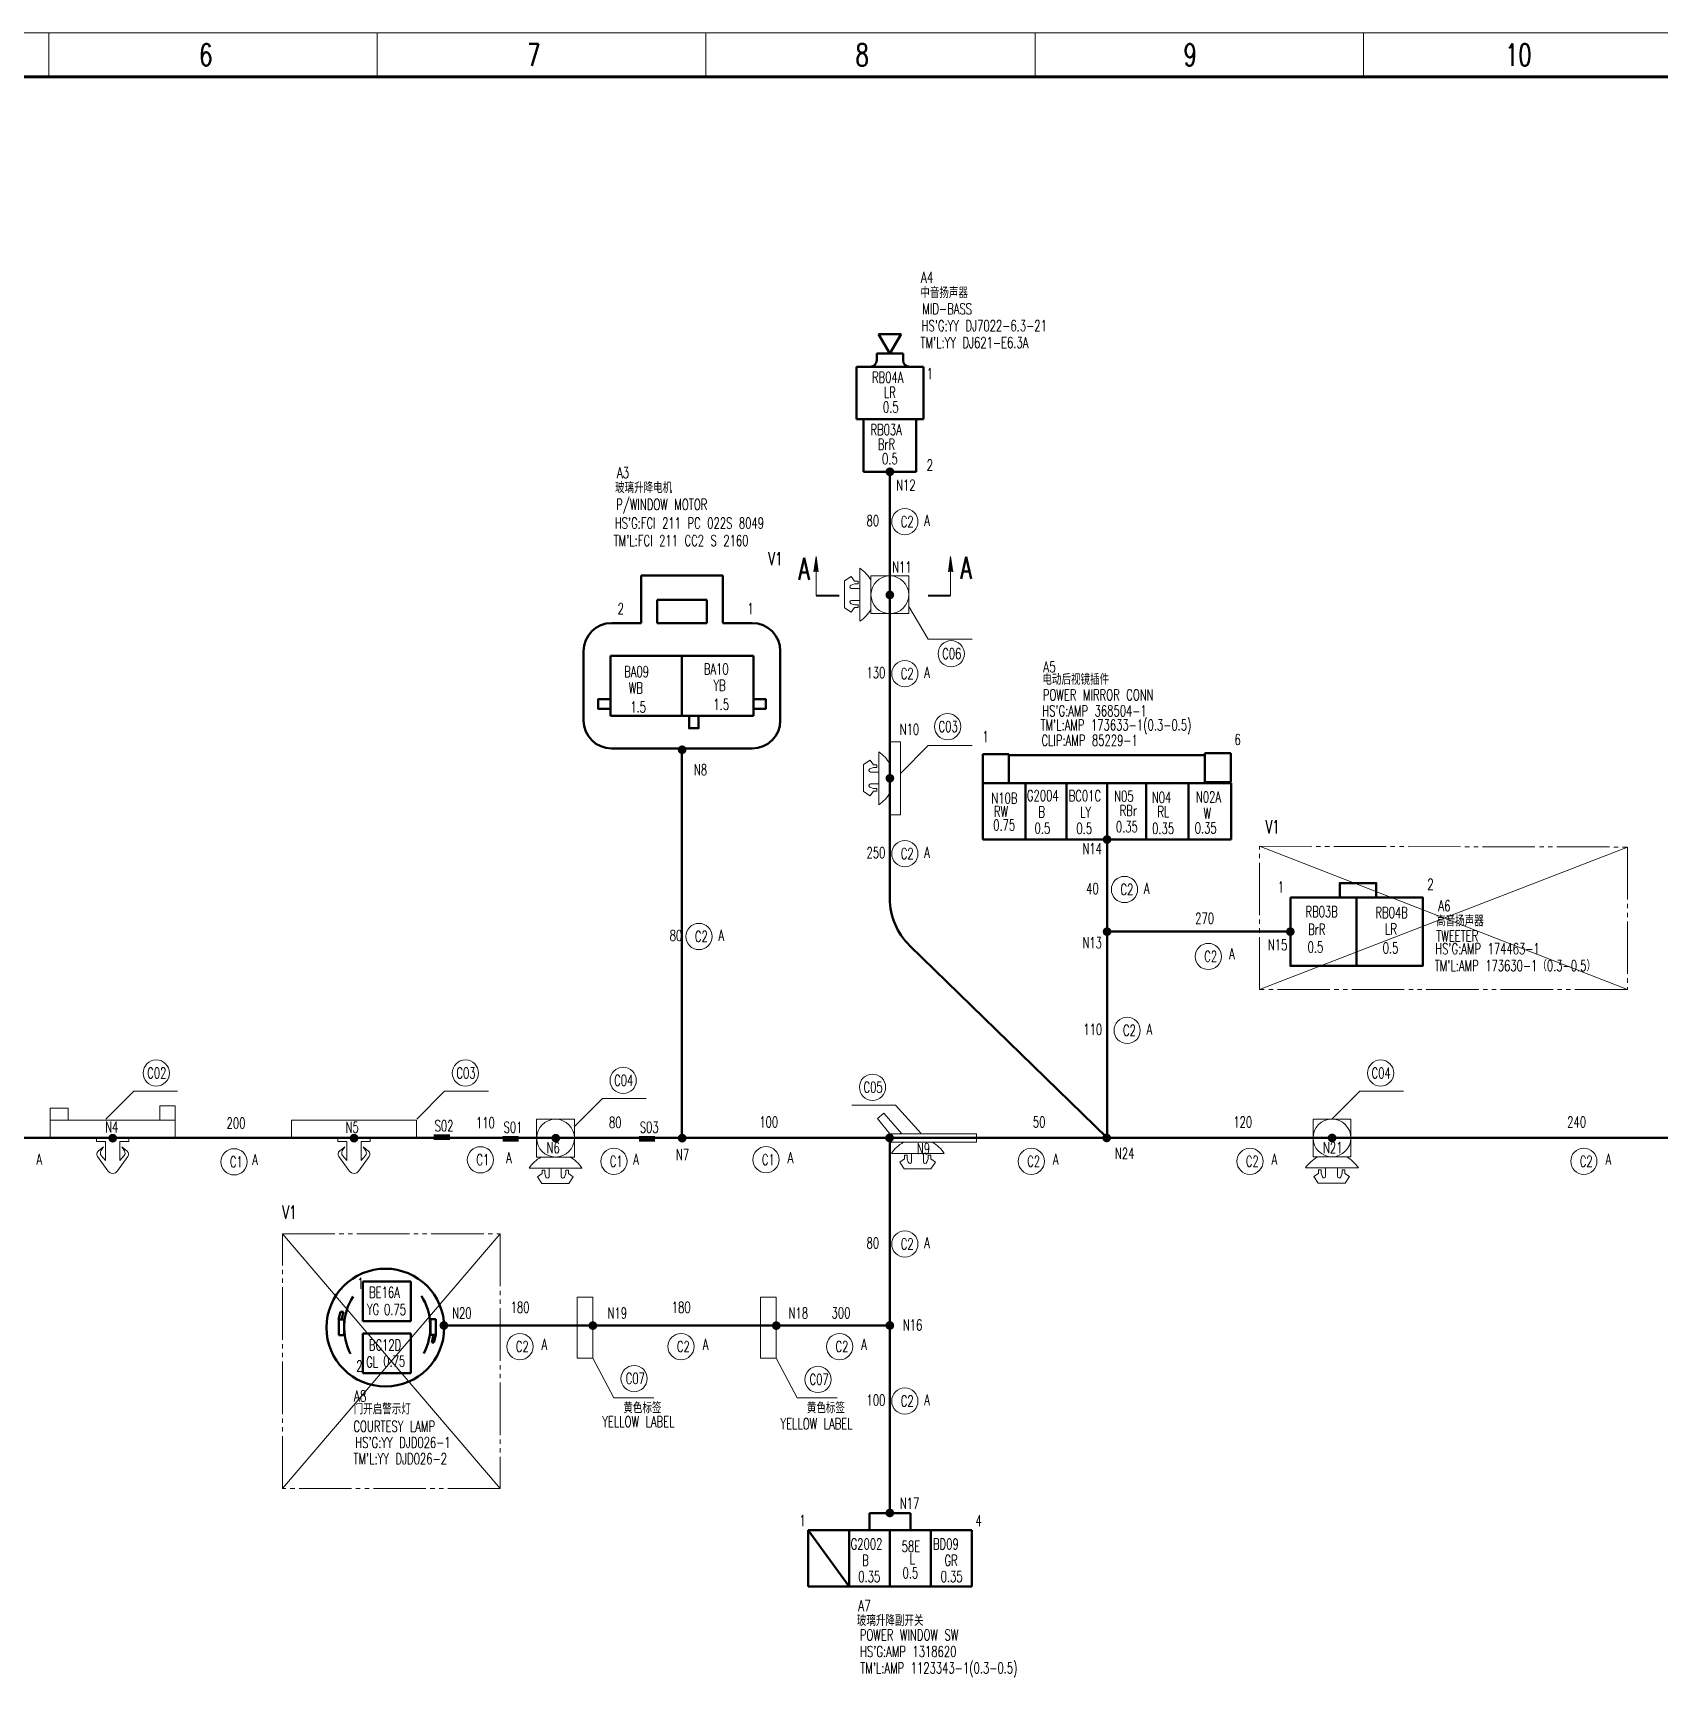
# Model space of a CAD drawing. Header units: millimetres. Extents: x 1000 to 2189, y 148 to 998.
# Drawn here: x 1372.9 to 1744.5, y 622.5 to 998.2 of the extents above; entities that cross this region are included whole.
import ezdxf
from ezdxf.enums import TextEntityAlignment as Align

# ---------------------------------------------------------------- set-up
doc = ezdxf.new("R2010")
doc.units = ezdxf.units.MM
doc.linetypes.add('PHANTOM', pattern=[17, 12, -1, 1, -1, 1, -1])
for name, color, linetype, lineweight in [('0Filament', 7, 'Continuous', 20), ('2FRAME', 2, 'Continuous', 70), ('4CONTOUR', 4, 'Continuous', 50), ('5PHANTOM', 6, 'PHANTOM', 20)]:
    doc.layers.add(name, color=color, linetype=linetype, lineweight=lineweight)
doc.styles.add('HZ', font='TXT', dxfattribs={"width": 0.7, "height": 4, "bigfont": 'HZTXT'})

msp = doc.modelspace()

# ---------------------------------------------------------------- hatches: boundary and pattern name
at = {"layer": '0Filament'}
h = msp.add_hatch(color=256, dxfattribs=at)
edge = h.paths.add_edge_path()
edge.add_arc((1568.734, 897.913), 1, 0, 360)
h = msp.add_hatch(color=256, dxfattribs=at)
h.dxf.hatch_style = 1
h.paths.add_polyline_path([(1551.34, 875.077), (1552.367, 875.077), (1551.853, 878.577)])
h = msp.add_hatch(color=256, dxfattribs=at)
h.dxf.hatch_style = 1
h.paths.add_polyline_path([(1582.094, 875.079), (1583.121, 875.079), (1582.607, 878.579)])
h = msp.add_hatch(color=256, dxfattribs=at)
edge = h.paths.add_edge_path()
edge.add_arc((1568.719, 869.763), 1, -90, 270)
h = msp.add_hatch(color=256, dxfattribs=at)
edge = h.paths.add_edge_path()
edge.add_arc((1521.239, 834.384), 1, 0, 360)
h = msp.add_hatch(color=256, dxfattribs=at)
edge = h.paths.add_edge_path()
edge.add_arc((1568.734, 827.862), 1, 0, 360)
h = msp.add_hatch(color=256, dxfattribs=at)
edge = h.paths.add_edge_path()
edge.add_arc((1618.365, 813.869), 1, 0, 360)
h = msp.add_hatch(color=256, dxfattribs=at)
edge = h.paths.add_edge_path()
edge.add_arc((1618.365, 792.815), 1, 0, 360)
h = msp.add_hatch(color=256, dxfattribs=at)
edge = h.paths.add_edge_path()
edge.add_arc((1660.257, 792.815), 1, 0, 360)
h = msp.add_hatch(color=256, dxfattribs=at)
edge = h.paths.add_edge_path()
edge.add_arc((1391.099, 745.615), 1, 0, 360)
h = msp.add_hatch(color=256, dxfattribs=at)
edge = h.paths.add_edge_path()
edge.add_arc((1446.261, 745.622), 1, 0, 360)
for points in [[(1464.474, 746.493), (1468.164, 746.493), (1468.164, 745.185), (1464.474, 745.185)], [(1480.235, 746.152), (1483.924, 746.152), (1483.924, 744.843), (1480.235, 744.843)], [(1511.355, 746.152), (1515.044, 746.152), (1515.044, 744.843), (1511.355, 744.843)]]:
    msp.add_hatch(color=256, dxfattribs=at).paths.add_polyline_path(points)
h = msp.add_hatch(color=256, dxfattribs=at)
edge = h.paths.add_edge_path()
edge.add_arc((1492.358, 745.613), 1, 0, 360)
h = msp.add_hatch(color=256, dxfattribs=at)
edge = h.paths.add_edge_path()
edge.add_arc((1521.249, 745.616), 1, 0, 360)
h = msp.add_hatch(color=256, dxfattribs=at)
edge = h.paths.add_edge_path()
edge.add_arc((1568.65, 745.679), 1, 0, 360)
h = msp.add_hatch(color=256, dxfattribs=at)
edge = h.paths.add_edge_path()
edge.add_arc((1618.28, 745.679), 1, 0, 360)
h = msp.add_hatch(color=256, dxfattribs=at)
edge = h.paths.add_edge_path()
edge.add_arc((1669.799, 745.665), 1, 0, 360)
h = msp.add_hatch(color=256, dxfattribs=at)
edge = h.paths.add_edge_path()
edge.add_arc((1466.789, 702.819), 1, 0, 360)
h = msp.add_hatch(color=256, dxfattribs=at)
edge = h.paths.add_edge_path()
edge.add_arc((1500.836, 702.778), 1, 0, 360)
h = msp.add_hatch(color=256, dxfattribs=at)
edge = h.paths.add_edge_path()
edge.add_arc((1542.764, 702.778), 1, 0, 360)
h = msp.add_hatch(color=256, dxfattribs=at)
edge = h.paths.add_edge_path()
edge.add_arc((1568.717, 702.819), 1, 0, 360)
h = msp.add_hatch(color=256, dxfattribs=at)
edge = h.paths.add_edge_path()
edge.add_arc((1568.717, 659.964), 1, 0, 360)

# ---------------------------------------------------------------- linework, layer by layer
for p, q in [((999.852, 998.183), (2188.852, 998.183)), ((1376.522, 998.182), (1376.522, 988.279)), ((1451.552, 998.183), (1451.552, 988.281)), ((1526.69, 998.209), (1526.69, 988.225)), ((1601.932, 998.183), (1601.932, 988.281)), ((1676.961, 998.182), (1676.961, 988.279)), ((1551.853, 878.577), (1551.34, 875.077)), ((1551.853, 878.577), (1552.367, 875.077)), ((1561.865, 875.854), (1561.865, 863.76)), ((1582.607, 878.579), (1582.094, 875.079)), ((1582.607, 878.579), (1583.121, 875.079)), ((1551.859, 875.079), (1551.859, 869.625)), ((1559.898, 873.953), (1558.353, 872.949)), ((1558.353, 866.807), (1558.353, 872.949)), ((1560.672, 872.281), (1559.846, 871.994)), ((1559.898, 873.953), (1560.631, 872.892)), ((1560.631, 872.892), (1561.446, 872.892)), ((1561.446, 872.281), (1560.672, 872.281)), ((1561.446, 872.892), (1561.446, 872.281)), ((1564.413, 865.484), (1564.413, 874.124)), ((1564.413, 874.124), (1573.053, 874.124)), ((1564.413, 873.099), (1564.413, 866.51)), ((1573.053, 874.124), (1573.053, 865.484)), ((1582.618, 875.079), (1582.618, 869.625)), ((1561.858, 871.236), (1559.973, 871.236)), ((1561.863, 868.519), (1559.973, 868.519)), ((1559.898, 865.803), (1558.353, 866.807)), ((1560.672, 867.475), (1559.846, 867.762)), ((1559.898, 865.803), (1560.631, 866.863)), ((1560.631, 866.863), (1561.446, 866.863)), ((1561.446, 867.475), (1560.672, 867.475)), ((1561.446, 866.863), (1561.446, 867.475)), ((1573.053, 865.484), (1564.413, 865.484)), ((1573.053, 867.093), (1577.512, 859.691)), ((1577.512, 859.691), (1587.512, 859.691)), ((1571.128, 828.976), (1577.512, 835.361)), ((1577.512, 835.361), (1587.512, 835.361)), ((1564.219, 832.001), (1562.675, 830.997)), ((1562.675, 824.855), (1562.675, 830.997)), ((1564.219, 832.001), (1564.953, 830.941)), ((1564.953, 830.941), (1565.768, 830.941)), ((1565.768, 830.941), (1565.768, 830.329)), ((1566.186, 833.902), (1566.186, 821.808)), ((1568.734, 824.577), (1568.734, 831.147)), ((1564.994, 830.329), (1564.167, 830.042)), ((1566.18, 829.285), (1564.295, 829.285)), ((1565.768, 830.329), (1564.994, 830.329)), ((1564.219, 823.851), (1562.675, 824.855)), ((1564.994, 825.524), (1564.167, 825.81)), ((1564.219, 823.851), (1564.953, 824.912)), ((1566.184, 826.568), (1564.295, 826.568)), ((1564.953, 824.912), (1565.768, 824.912)), ((1565.768, 825.524), (1564.994, 825.524)), ((1565.768, 824.912), (1565.768, 825.524)), ((1389.517, 749.999), (1395.901, 756.384)), ((1395.901, 756.384), (1405.901, 756.384)), ((1460.587, 749.999), (1466.972, 756.384)), ((1466.972, 756.384), (1476.972, 756.384)), ((1669.758, 749.999), (1676.142, 756.384)), ((1676.142, 756.384), (1686.142, 756.384)), ((1496.637, 748.314), (1503.022, 754.699)), ((1503.022, 754.699), (1513.022, 754.699)), ((1560.016, 753.137), (1570.016, 753.137)), ((1575.805, 746.753), (1570.016, 753.137)), ((1487.997, 749.947), (1496.637, 749.947)), ((1487.997, 741.307), (1487.997, 749.947)), ((1496.637, 749.947), (1496.637, 741.307)), ((1665.438, 749.999), (1674.078, 749.999)), ((1665.438, 741.359), (1665.438, 749.999)), ((1674.078, 749.999), (1674.078, 741.359)), ((1568.734, 746.605), (1568.734, 744.669)), ((1568.734, 746.605), (1588.543, 746.605)), ((1568.734, 744.669), (1588.543, 744.669)), ((1578.399, 744.669), (1571.829, 744.669)), ((1588.543, 744.669), (1588.543, 746.605)), ((1496.637, 741.307), (1487.997, 741.307)), ((1489.023, 741.307), (1495.612, 741.307)), ((1569.073, 742.121), (1581.167, 742.121)), ((1570.974, 740.154), (1572.035, 740.888)), ((1572.035, 740.888), (1572.035, 741.702)), ((1572.035, 741.702), (1572.647, 741.702)), ((1572.647, 741.702), (1572.647, 740.928)), ((1572.647, 740.928), (1572.933, 740.102)), ((1573.691, 742.115), (1573.691, 740.23)), ((1576.408, 742.119), (1576.408, 740.23)), ((1577.452, 740.928), (1577.166, 740.102)), ((1578.064, 741.702), (1577.452, 741.702)), ((1577.452, 741.702), (1577.452, 740.928)), ((1578.064, 740.888), (1578.064, 741.702)), ((1579.125, 740.154), (1578.064, 740.888)), ((1674.078, 741.359), (1665.438, 741.359)), ((1666.463, 741.359), (1673.052, 741.359)), ((1486.268, 738.758), (1498.362, 738.758)), ((1488.168, 736.792), (1489.229, 737.525)), ((1488.168, 736.792), (1489.172, 735.247)), ((1489.229, 737.525), (1489.229, 738.34)), ((1489.229, 738.34), (1489.841, 738.34)), ((1489.841, 738.34), (1489.841, 737.566)), ((1489.841, 737.566), (1490.127, 736.739)), ((1490.885, 738.752), (1490.885, 736.867)), ((1493.602, 738.756), (1493.602, 736.867)), ((1494.646, 737.566), (1494.36, 736.739)), ((1495.258, 738.34), (1494.646, 738.34)), ((1494.646, 738.34), (1494.646, 737.566)), ((1495.258, 737.525), (1495.258, 738.34)), ((1496.319, 736.792), (1495.258, 737.525)), ((1496.319, 736.792), (1495.315, 735.247)), ((1570.974, 740.154), (1571.978, 738.61)), ((1578.121, 738.61), (1571.978, 738.61)), ((1579.125, 740.154), (1578.121, 738.61)), ((1663.708, 738.811), (1675.802, 738.811)), ((1665.609, 736.844), (1666.67, 737.578)), ((1665.609, 736.844), (1666.613, 735.3)), ((1666.67, 737.578), (1666.67, 738.393)), ((1666.67, 738.393), (1667.282, 738.393)), ((1667.282, 738.393), (1667.282, 737.618)), ((1667.282, 737.618), (1667.568, 736.792)), ((1668.326, 738.805), (1668.326, 736.92)), ((1671.043, 738.809), (1671.043, 736.92)), ((1672.087, 737.618), (1671.8, 736.792)), ((1672.699, 738.393), (1672.087, 738.393)), ((1672.087, 738.393), (1672.087, 737.618)), ((1672.699, 737.578), (1672.699, 738.393)), ((1673.759, 736.844), (1672.699, 737.578)), ((1673.759, 736.844), (1672.755, 735.3)), ((1495.315, 735.247), (1489.172, 735.247)), ((1672.755, 735.3), (1666.613, 735.3))]:
    msp.add_line(p, q, dxfattribs=at)
at = {"layer": '0Filament', "lineweight": 40}
for p, q in [((1551.859, 869.625), (1557.102, 869.625)), ((1577.468, 869.625), (1582.618, 869.625))]:
    msp.add_line(p, q, dxfattribs=at)
at = {"layer": '0Filament', "ltscale": 0.5}
for p, q in [((1568.734, 819.515), (1568.734, 836.21)), ((1568.734, 836.21), (1571.128, 836.21)), ((1571.128, 836.21), (1571.128, 819.515)), ((1568.734, 830.031), (1568.734, 825.693)), ((1571.128, 819.515), (1568.734, 819.515)), ((1380.942, 752.469), (1376.789, 752.469)), ((1376.789, 752.469), (1376.789, 749.718)), ((1380.942, 749.718), (1380.942, 752.469)), ((1401.876, 749.718), (1401.876, 753.018)), ((1401.876, 753.018), (1405.409, 753.018)), ((1405.409, 753.018), (1405.409, 749.718)), ((1376.789, 749.718), (1380.942, 749.718)), ((1376.789, 749.718), (1405.409, 749.718)), ((1376.789, 745.615), (1376.789, 749.718)), ((1405.409, 749.718), (1401.876, 749.718)), ((1405.409, 749.718), (1405.409, 745.615)), ((1431.952, 749.725), (1460.571, 749.725)), ((1431.952, 745.622), (1431.952, 749.725)), ((1460.571, 749.725), (1460.571, 745.622)), ((1565.877, 750.132), (1567.38, 751.349)), ((1568.734, 746.605), (1565.877, 750.132)), ((1567.38, 751.349), (1571.484, 746.605)), ((1405.409, 745.615), (1376.789, 745.615)), ((1387.38, 745.615), (1387.38, 744.876)), ((1387.38, 745.615), (1394.817, 745.615)), ((1387.38, 744.876), (1389.434, 744.876)), ((1389.434, 744.876), (1389.434, 740.542)), ((1392.764, 744.876), (1394.817, 744.876)), ((1392.764, 744.876), (1392.764, 740.542)), ((1394.817, 745.615), (1394.817, 744.876)), ((1460.571, 745.622), (1431.952, 745.622)), ((1442.543, 745.622), (1442.543, 744.884)), ((1442.543, 745.622), (1449.98, 745.622)), ((1442.543, 744.884), (1444.597, 744.884)), ((1444.597, 744.884), (1444.597, 740.549)), ((1447.926, 744.884), (1449.98, 744.884)), ((1447.926, 744.884), (1447.926, 740.549)), ((1449.98, 745.622), (1449.98, 744.884)), ((1387.624, 741.409), (1390.006, 738.126)), ((1389.013, 743.615), (1387.792, 742.642)), ((1388.421, 742.701), (1389.013, 743.615)), ((1389.434, 740.542), (1388.496, 741.622)), ((1394.574, 741.409), (1392.192, 738.126)), ((1392.764, 740.542), (1393.701, 741.622)), ((1393.777, 742.701), (1393.185, 743.615)), ((1393.185, 743.615), (1394.406, 742.642)), ((1442.787, 741.417), (1445.169, 738.134)), ((1444.176, 743.622), (1442.954, 742.649)), ((1443.583, 742.709), (1444.176, 743.622)), ((1444.597, 740.549), (1443.659, 741.629)), ((1449.736, 741.417), (1447.354, 738.134)), ((1447.926, 740.549), (1448.864, 741.629)), ((1448.94, 742.709), (1448.347, 743.622)), ((1448.347, 743.622), (1449.569, 742.649)), ((1497.247, 709.311), (1500.836, 709.311)), ((1497.247, 695.367), (1497.247, 709.311)), ((1500.836, 709.311), (1500.836, 695.367)), ((1539.174, 709.311), (1542.764, 709.311)), ((1539.174, 695.367), (1539.174, 709.311)), ((1542.764, 709.311), (1542.764, 695.367)), ((1500.836, 695.367), (1497.247, 695.367)), ((1500.836, 695.367), (1505.63, 686.295)), ((1542.764, 695.367), (1539.174, 695.367)), ((1542.764, 695.367), (1547.558, 686.295)), ((1505.63, 686.295), (1514.762, 686.295)), ((1547.558, 686.295), (1556.69, 686.295))]:
    msp.add_line(p, q, dxfattribs=at)
at = {"layer": '0Filament', "color": 1}
for p, q in [((1653.169, 812.326), (1737.305, 779.579)), ((1653.169, 779.579), (1737.305, 812.152)), ((1429.899, 723.761), (1479.691, 665.554)), ((1429.899, 665.554), (1479.691, 723.761))]:
    msp.add_line(p, q, dxfattribs=at)
at = {"layer": '0Filament'}
for centre, radius in [((1572.151, 886.51), 3), ((1568.733, 869.804), 4.32), ((1582.746, 856.318), 3), ((1572.151, 851.768), 3), ((1581.919, 839.669), 3), ((1572.151, 810.637), 3), ((1622.356, 802.441), 3), ((1525.094, 791.707), 3), ((1641.509, 787.144), 3), ((1622.952, 770.241), 3), ((1401.055, 760.503), 3), ((1471.719, 760.503), 3), ((1680.89, 760.503), 3), ((1507.769, 758.818), 3), ((1564.763, 757.257), 3), ((1492.317, 745.627), 4.32), ((1669.758, 745.679), 4.32), ((1418.838, 740.209), 3), ((1475.15, 740.671), 3), ((1505.65, 740.328), 3), ((1540.419, 740.706), 3), ((1601.048, 740.328), 3), ((1651.028, 740.328), 3), ((1727.342, 740.328), 3), ((1572.151, 721.434), 3), ((1484.178, 697.988), 3), ((1520.998, 697.988), 3), ((1557.239, 697.988), 3), ((1510.27, 690.683), 3), ((1552.289, 690.477), 3), ((1572.151, 685.537), 3)]:
    msp.add_circle(centre, radius, dxfattribs=at)
for centre, radius, start, end in [((1557.198, 868.982), 8.307, 29.7104, 55.81961), ((1559.973, 871.626), 0.39, 109.11502, 270), ((1559.973, 868.13), 0.39, 90, 250.88498), ((1557.467, 870.408), 7.971, 303.48093, 330.87627), ((1561.519, 827.03), 8.307, 29.7104, 55.81961), ((1564.295, 829.674), 0.39, 109.11502, 270), ((1564.295, 826.178), 0.39, 90, 250.88498), ((1561.789, 828.456), 7.971, 303.48093, 330.87627), ((1575.946, 737.454), 8.307, 119.7104, 145.81961), ((1574.519, 737.724), 7.971, 33.48093, 60.87627), ((1493.14, 734.092), 8.307, 119.7104, 145.81961), ((1491.713, 734.361), 7.971, 33.48093, 60.87627), ((1670.58, 734.144), 8.307, 119.7104, 145.81961), ((1669.154, 734.414), 7.971, 33.48093, 60.87627), ((1490.496, 736.867), 0.39, 199.11502, 0), ((1493.992, 736.867), 0.39, 180, 340.88498), ((1573.301, 740.23), 0.39, 199.11502, 0), ((1576.798, 740.23), 0.39, 180, 340.88498), ((1667.936, 736.92), 0.39, 199.11502, 0), ((1671.432, 736.92), 0.39, 180, 340.88498)]:
    msp.add_arc(centre, radius, start, end, dxfattribs=at)
at = {"layer": '0Filament', "ltscale": 0.5}
for centre, radius, start, end in [((1388.353, 741.938), 0.9, 128.54207, 215.96257), ((1389.176, 742.212), 0.9, 147.03551, 220.96887), ((1393.022, 742.212), 0.9, 319.03113, 32.96449), ((1393.845, 741.938), 0.9, 324.03743, 51.45793), ((1443.515, 741.945), 0.9, 128.54207, 215.96257), ((1444.339, 742.219), 0.9, 147.03551, 220.96887), ((1448.184, 742.219), 0.9, 319.03113, 32.96449), ((1449.008, 741.945), 0.9, 324.03743, 51.45793), ((1391.099, 738.919), 1.35, 215.96257, 324.03743), ((1446.261, 738.926), 1.35, 215.96257, 324.03743)]:
    msp.add_arc(centre, radius, start, end, dxfattribs=at)
at = {"layer": '2FRAME'}
msp.add_line((1009.852, 988.183), (2178.852, 988.183), dxfattribs=at)
at = {"layer": '4CONTOUR'}
for p, q in [((1571.313, 929.379), (1566.156, 929.379)), ((1566.156, 929.379), (1568.734, 924.913)), ((1568.734, 924.913), (1571.313, 929.379)), ((1571.734, 924.913), (1565.734, 924.913)), ((1565.734, 923.413), (1565.734, 924.913)), ((1571.734, 923.413), (1571.734, 924.913)), ((1561.07, 921.913), (1562.734, 921.913)), ((1561.07, 921.913), (1561.07, 909.913)), ((1574.734, 921.913), (1562.734, 921.913)), ((1574.734, 921.913), (1576.399, 921.913)), ((1576.399, 921.913), (1576.399, 909.913)), ((1561.07, 909.913), (1562.734, 909.913)), ((1574.734, 909.913), (1562.734, 909.913)), ((1562.734, 909.913), (1562.734, 897.913)), ((1574.734, 909.913), (1574.734, 897.913)), ((1574.734, 909.913), (1576.399, 909.913)), ((1574.734, 897.913), (1562.734, 897.913)), ((1568.734, 800.35), (1568.734, 897.913)), ((1530.529, 874.168), (1511.866, 874.168)), ((1511.866, 874.168), (1511.866, 863.338)), ((1530.529, 874.168), (1530.529, 863.338)), ((1515.539, 868.669), (1526.856, 868.669)), ((1515.539, 868.669), (1515.539, 863.338)), ((1526.856, 868.669), (1526.856, 863.338)), ((1511.866, 863.338), (1505.12, 863.342)), ((1515.539, 863.338), (1526.856, 863.338)), ((1530.529, 863.342), (1537.275, 863.342)), ((1498.72, 856.942), (1498.72, 841.071)), ((1543.675, 856.942), (1543.675, 841.071)), ((1504.859, 855.876), (1537.536, 855.876)), ((1504.859, 855.876), (1504.859, 842.137)), ((1521.198, 855.876), (1521.198, 842.137)), ((1537.536, 842.137), (1537.536, 855.876)), ((1537.536, 842.137), (1504.859, 842.137)), ((1537.275, 834.671), (1505.12, 834.671)), ((1521.198, 834.671), (1521.207, 745.63)), ((1595.949, 833.409), (1589.978, 833.409)), ((1589.978, 833.409), (1589.978, 826.766)), ((1595.949, 826.766), (1595.949, 833.409)), ((1596.091, 833.163), (1640.784, 833.163)), ((1646.687, 833.62), (1640.716, 833.62)), ((1640.716, 833.62), (1640.716, 826.977)), ((1646.687, 826.977), (1646.687, 833.62)), ((1589.978, 826.766), (1595.949, 826.766)), ((1589.978, 813.869), (1589.978, 826.766)), ((1589.978, 826.766), (1646.751, 826.766)), ((1599.743, 826.766), (1599.743, 813.869)), ((1609.086, 826.766), (1609.086, 813.869)), ((1618.365, 826.766), (1618.365, 813.869)), ((1627.273, 826.766), (1627.273, 813.869)), ((1636.95, 826.766), (1636.95, 813.869)), ((1640.716, 826.977), (1646.687, 826.977)), ((1646.751, 826.766), (1646.751, 813.869)), ((1589.978, 813.869), (1646.751, 813.869)), ((1618.365, 745.679), (1618.365, 813.869)), ((1675.378, 800.652), (1675.378, 784.978)), ((1573.268, 789.605), (1618.365, 745.679)), ((1618.365, 792.815), (1660.257, 792.815)), ((1873.134, 745.679), (1203.326, 745.679)), ((1568.734, 745.634), (1568.734, 659.922)), ((1448.268, 712.859), (1459.221, 712.859)), ((1448.268, 703.799), (1448.268, 712.859)), ((1459.221, 712.859), (1459.221, 703.799)), ((1442.723, 704.205), (1443.172, 705.931)), ((1442.758, 704.173), (1443.991, 704.173)), ((1442.758, 700.574), (1442.758, 704.173)), ((1443.172, 705.931), (1443.863, 705.931)), ((1443.863, 705.931), (1443.414, 704.135)), ((1443.991, 704.173), (1443.991, 700.574)), ((1459.221, 703.799), (1448.268, 703.799)), ((1464.933, 704.29), (1463.7, 704.29)), ((1463.7, 704.29), (1463.7, 700.691)), ((1464.933, 700.691), (1464.933, 704.29)), ((1568.734, 702.778), (1466.822, 702.778)), ((1443.991, 700.574), (1442.758, 700.574)), ((1448.268, 700.954), (1459.221, 700.954)), ((1448.268, 691.895), (1448.268, 700.954)), ((1459.221, 700.954), (1459.221, 691.895)), ((1463.7, 700.691), (1464.933, 700.691)), ((1464.01, 698.897), (1464.45, 700.698)), ((1464.935, 700.675), (1464.496, 698.897)), ((1464.496, 698.897), (1464.01, 698.897)), ((1459.221, 691.895), (1448.268, 691.895)), ((1564.063, 656.06), (1564.063, 659.922)), ((1564.063, 659.922), (1573.406, 659.922)), ((1573.406, 656.06), (1573.406, 659.922)), ((1550.047, 656.06), (1559.391, 656.06)), ((1550.047, 656.06), (1550.047, 643.164)), ((1550.047, 656.06), (1559.391, 643.164)), ((1559.391, 656.06), (1559.391, 643.164)), ((1559.391, 656.06), (1568.734, 656.06)), ((1568.734, 656.06), (1568.734, 643.164)), ((1568.734, 656.06), (1578.078, 656.06)), ((1578.078, 656.06), (1578.078, 643.164)), ((1578.078, 656.06), (1587.421, 656.06)), ((1587.421, 656.06), (1587.421, 643.164)), ((1550.047, 643.164), (1587.421, 643.164))]:
    msp.add_line(p, q, dxfattribs=at)
for points in [[(1504.859, 845.927), (1502.037, 845.927), (1502.037, 843.756), (1504.859, 843.756)], [(1537.536, 845.927), (1540.358, 845.927), (1540.358, 843.756), (1537.536, 843.756)], [(1524.995, 842.137), (1524.995, 839.314), (1522.824, 839.314), (1522.824, 842.137)]]:
    msp.add_lwpolyline(points, dxfattribs=at)
for points in [[(1660.257, 800.652), (1690.5, 800.652), (1690.5, 784.978), (1660.257, 784.978)], [(1671.539, 800.652), (1679.903, 800.652), (1679.903, 803.92), (1671.539, 803.92)]]:
    msp.add_lwpolyline(points, close=True, dxfattribs=at)
msp.add_circle((1453.421, 702.329), 13.462, dxfattribs=at)
for centre, radius, start, end in [((1564.234, 923.413), 1.5, 270, 0), ((1573.234, 923.413), 1.5, 180, 270), ((1505.12, 856.942), 6.4, 90, 180), ((1537.275, 856.942), 6.4, 0, 90), ((1505.12, 841.071), 6.4, 180, 270), ((1537.275, 841.071), 6.4, 270, 0), ((1583.734, 800.35), 15, 180, 225.75358), ((1457.247, 702.396), 13.252, 147.74362, 207.35267), ((1450.444, 702.513), 13.252, 332.64733, 32.25638)]:
    msp.add_arc(centre, radius, start, end, dxfattribs=at)
at = {"layer": '5PHANTOM'}
for points in [[(1653.169, 812.326), (1737.305, 812.152), (1737.305, 779.579), (1653.169, 779.579)], [(1429.899, 723.761), (1479.691, 723.761), (1479.691, 665.554), (1429.899, 665.554)]]:
    msp.add_lwpolyline(points, close=True, dxfattribs=at)

# ---------------------------------------------------------------- texts
at = {"layer": '0Filament', "style": 'HZ'}
for s, height, width, p in [('中音扬声器', 2.5, 0.67, (1575.682, 937.604)), ("HS'G:YY DJ7022-6.3-21", 2.5, 0.67, (1575.975, 930.038)), ("TM'L:YY DJ621-E6.3A", 2.5, 0.67, (1575.704, 926.191)), ('玻璃升降电机', 2.5, 0.67, (1505.914, 893.041)), ('N12', 2.5, 0.67, (1570.154, 893.601)), ("HS'G:FCI 211 PC 022S 8049 ", 2.5, 0.67, (1505.847, 884.934)), ('80', 2.5, 0.67, (1563.386, 885.485)), ('C2', 2.5, 0.67, (1571.213, 885.276)), ('A', 2.5, 0.67, (1576.593, 885.545)), ("TM'L:FCI 211 CC2 S 2160  ", 2.5, 0.67, (1505.603, 880.935)), ('V1', 3, 0.67, (1540.919, 876.534)), ('A', 5, 0.67, (1547.822, 873.233)), ('N11', 2.5, 0.67, (1569.243, 874.88)), ('A', 5, 0.67, (1584.843, 873.461)), ('2', 2.5, 0.67, (1506.506, 865.392)), ('1', 2.5, 0.67, (1536.126, 865.392)), ('C06', 2.5, 0.67, (1580.682, 855.083)), ('130', 2.5, 0.67, (1563.386, 850.743)), ('C2', 2.5, 0.67, (1571.213, 850.534)), ('A', 2.5, 0.67, (1576.593, 850.803)), ('电动后视镜插件', 2.5, 0.67, (1603.585, 849.22)), ("TM'L:AMP 173633-1(0.3-0.5)", 2.5, 0.67, (1603.156, 838.801)), ("HS'G:AMP 368504-1", 2.5, 0.67, (1603.549, 842.014)), ('N10', 2.5, 0.67, (1570.981, 837.8)), ('C03', 2.5, 0.67, (1579.855, 838.435)), ('1', 2.5, 0.67, (1589.837, 836.127)), ('6', 2.5, 0.67, (1647.483, 835.473)), ('CLIP:AMP 85229-1', 2.5, 0.67, (1603.371, 835.276)), ('N8', 2.5, 0.67, (1523.949, 828.564)), ('V1', 3, 0.67, (1654.546, 815.264)), ('250', 2.5, 0.67, (1563.386, 809.612)), ('C2', 2.5, 0.67, (1571.213, 809.402)), ('A', 2.5, 0.67, (1576.593, 809.672)), ('N14', 2.5, 0.67, (1612.74, 810.504)), ('1', 2.5, 0.618, (1657.429, 801.788)), ('2', 2.5, 0.67, (1691.568, 802.37)), ('40', 2.5, 0.67, (1613.59, 801.416)), ('C2', 2.5, 0.67, (1621.417, 801.207)), ('A', 2.5, 0.67, (1626.798, 801.476)), ('270', 2.5, 0.67, (1638.509, 794.597)), ('RB03B', 2.5, 0.67, (1663.717, 796.13)), ('RB04B', 2.5, 0.67, (1679.713, 795.925)), ('高音扬声器', 2.5, 0.67, (1693.558, 794.046)), ('80', 2.5, 0.67, (1518.4, 790.682)), ('C2', 2.5, 0.67, (1524.156, 790.473)), ('A', 2.5, 0.67, (1529.537, 790.742)), ('BrR', 2.5, 0.67, (1664.314, 792.096)), ('LR', 2.5, 0.67, (1681.899, 792.18)), ('N13', 2.5, 0.67, (1612.736, 789.028)), ('N15', 2.5, 0.67, (1655.12, 788.549)), ('0.5', 2.5, 0.67, (1664.205, 788.039)), ('0.5', 2.5, 0.67, (1681.357, 787.834)), ("HS'G:AMP 174463-1", 2.5, 0.67, (1693.366, 787.659)), ('C2', 2.5, 0.67, (1640.57, 785.91)), ('A', 2.5, 0.67, (1646.25, 786.511)), ("TM'L:AMP 173630-1（0.3-0.5）", 2.5, 0.67, (1693.25, 783.794)), ('110', 2.5, 0.67, (1612.945, 769.212)), ('C2', 2.5, 0.67, (1622.014, 769.007)), ('A', 2.5, 0.67, (1627.395, 769.276)), ('C02', 2.5, 0.67, (1398.991, 759.268)), ('C03', 2.5, 0.67, (1469.656, 759.268)), ('C04', 2.5, 0.67, (1505.706, 757.583)), ('C04', 2.5, 0.67, (1678.826, 759.268)), ('C05', 2.5, 0.67, (1562.7, 756.022)), ('N4', 2.5, 0.67, (1389.374, 746.918)), ('200', 2.5, 0.67, (1417.125, 747.808)), ('N5', 2.5, 0.67, (1444.333, 746.86)), ('S02', 2.5, 0.67, (1464.688, 747.204)), ('110', 2.5, 0.67, (1474.129, 747.892)), ('S01', 2.5, 0.67, (1480.449, 746.862)), ('80', 2.5, 0.67, (1504.528, 747.976)), ('S03', 2.5, 0.67, (1511.569, 746.862)), ('100', 2.5, 0.67, (1538.883, 748.053)), ('50', 2.5, 0.67, (1601.408, 748.053)), ('120', 2.5, 0.67, (1647.223, 748.053)), ('240', 2.5, 0.67, (1723.537, 748.053)), ('N6', 2.5, 0.67, (1490.287, 742.176)), ('N9', 2.5, 0.67, (1574.889, 741.984)), ('N21', 2.5, 0.67, (1667.728, 742.228)), ('A', 2.5, 0.67, (1373.663, 739.564)), ('C1', 2.5, 0.67, (1417.899, 738.975)), ('A', 2.5, 0.67, (1423.013, 739.495)), ('C1', 2.5, 0.67, (1474.212, 739.436)), ('A', 2.5, 0.67, (1481.025, 739.906)), ('C1', 2.5, 0.67, (1504.712, 739.093)), ('A', 2.5, 0.67, (1510.068, 739.564)), ('N7', 2.5, 0.67, (1519.839, 740.598)), ('C1', 2.5, 0.67, (1539.48, 739.471)), ('A', 2.5, 0.67, (1545.369, 739.942)), ('C2', 2.5, 0.67, (1600.109, 739.093)), ('A', 2.5, 0.67, (1605.998, 739.564)), ('N24', 2.5, 0.67, (1620.164, 740.878)), ('C2', 2.5, 0.67, (1650.089, 739.093)), ('A', 2.5, 0.67, (1655.978, 739.564)), ('C2', 2.5, 0.67, (1726.403, 739.093)), ('A', 2.5, 0.67, (1732.292, 739.564)), ('V1', 3, 0.67, (1429.856, 727.214)), ('80', 2.5, 0.67, (1563.386, 720.409)), ('C2', 2.5, 0.67, (1571.213, 720.199)), ('A', 2.5, 0.67, (1576.593, 720.469)), ('BE16A ', 2.5, 0.67, (1449.691, 709.129)), ('YG', 2.5, 0.67, (1449.22, 705.24)), ('0.75', 2.5, 0.67, (1453.116, 705.206)), ('N20', 2.5, 0.67, (1468.675, 704.385)), ('180', 2.5, 0.67, (1482.061, 705.713)), ('N19', 2.5, 0.67, (1504.208, 704.385)), ('180', 2.5, 0.67, (1518.881, 705.713)), ('N18', 2.5, 0.67, (1545.582, 704.385)), ('300', 2.5, 0.67, (1555.401, 704.441)), ('N16', 2.5, 0.67, (1571.687, 701.674)), ('BC12D', 2.5, 0.67, (1449.654, 697.098)), ('C2', 2.5, 0.67, (1483.239, 696.753)), ('A', 2.5, 0.67, (1489.128, 697.224)), ('C2', 2.5, 0.67, (1520.059, 696.753)), ('A', 2.5, 0.67, (1525.948, 697.224)), ('C2', 2.5, 0.67, (1556.3, 696.753)), ('A', 2.5, 0.67, (1562.189, 697.224)), (' GL ', 2.5, 0.67, (1447.532, 693.209)), ('0.75', 2.5, 0.67, (1452.936, 693.401)), ('C07', 2.5, 0.67, (1508.356, 689.47)), ('C07', 2.5, 0.67, (1550.375, 689.264)), ('门开启警示灯', 2.5, 0.67, (1446.183, 682.481)), ('黄色标签', 2.5, 0.67, (1507.812, 682.754)), ('黄色标签', 2.5, 0.67, (1549.74, 682.754)), ('100', 2.5, 0.67, (1563.386, 684.512)), ('C2', 2.5, 0.67, (1571.213, 684.303)), ('A', 2.5, 0.67, (1576.593, 684.572)), ('YELLOW LABEL', 2.5, 0.67, (1503.001, 679.573)), ('YELLOW LABEL', 2.5, 0.67, (1543.719, 679.094)), ("HS'G:YY DJD026-1", 2.5, 0.67, (1446.544, 674.815)), ("TM'L:YY DJD026-2", 2.5, 0.67, (1446.12, 671.113)), ('N17', 2.5, 0.67, (1571.006, 660.904)), ('1', 2.5, 0.67, (1548.02, 656.951)), ('4', 2.5, 0.67, (1588.298, 656.951)), ('玻璃升降副开关', 2.5, 0.67, (1561.168, 634.145)), ("HS'G:AMP 1318620", 2.5, 0.67, (1561.915, 627.06)), ("TM'L:AMP 1123343-1(0.3-0.5) ", 2.5, 0.67, (1561.957, 623.287))]:
    msp.add_text(s, height=height, dxfattribs=dict(at, width=width)).set_placement(p)
at = {"layer": '0Filament', "style": 'HZ', "width": 0.67}
for s, p in [('MID-BASS', (1576.149, 936.397)), ('P/WINDOW MOTOR', (1506.202, 891.695)), ('POWER MIRROR CONN', (1603.683, 848.176)), ('TWEETER', (1693.592, 793.099)), ('1', (1447.03, 713.686)), ('2', (1446.773, 694.796)), ('COURTESY LAMP', (1446.117, 681.011)), ('POWER WINDOW SW', (1561.854, 633.345))]:
    msp.add_text(s, height=2.5, dxfattribs=at).set_placement(p, align=Align.TOP_LEFT)
at = {"layer": '0Filament', "color": 3, "style": 'HZ', "width": 0.67}
for s, p in [('RB04A', (1564.65, 918.256)), ('LR', (1567.375, 914.79)), ('0.5', (1567.148, 911.449)), ('RB03A', (1564.29, 906.281)), ('BrR', (1565.964, 902.95)), ('0.5', (1566.933, 899.64)), ('BA09', (1508.006, 850.991)), ('BA10', (1526.209, 851.578)), ('WB', (1509.057, 847.246)), ('YB', (1528.394, 847.833)), ('1.5', (1528.398, 843.488)), ('1.5', (1509.401, 842.901)), ('N10B', (1591.927, 822.068)), ('G2004', (1600.056, 822.671)), ('BC01C', (1609.597, 822.61)), ('N05', (1619.988, 822.524)), ('N04', (1628.592, 822.242)), ('N02A', (1638.668, 822.327)), ('RW', (1592.525, 819.023)), ('B', (1602.675, 818.932)), ('LY', (1612.217, 818.871)), ('RBr', (1621.256, 819.253)), ('RL', (1629.86, 818.972)), ('W', (1640.417, 818.579)), ('0.75', (1592.351, 815.925)), ('0.5', (1601.803, 815.214)), ('0.5', (1611.345, 815.153)), ('0.35', (1620.384, 815.536)), ('0.35', (1628.662, 815.145)), ('0.35', (1638.396, 815.244)), ('G2002', (1559.765, 651.63)), ('BD09', (1578.585, 651.63)), ('B', (1562.385, 647.89)), ('58E', (1571.427, 651.081)), ('L', (1573.252, 648.286)), ('GR', (1581.204, 647.89)), ('0.35', (1561.512, 644.173)), ('0.5', (1571.617, 645.023)), ('0.35', (1580.332, 644.173))]:
    msp.add_text(s, height=2.5, dxfattribs=at).set_placement(p)
at = {"layer": '0Filament', "style": 'HZ'}
for s, insert, char_height, width, attachment_point in [('6', (1412.374, 993.191), 5, 50, 5), ('7', (1487.374, 993.191), 5, 50, 5), ('8', (1562.374, 993.191), 5, 50, 5), ('9', (1637.374, 993.191), 5, 50, 5), ('10', (1712.374, 993.191), 5, 50, 5), ('A4', (1575.804, 943.568), 2.5, 39.54279, 1), ('1', (1577.126, 921.585), 2.5, 2.01299, 1), ('A3', (1506.306, 898.975), 2.5, 39.54279, 1), ('2', (1577.126, 900.685), 2.5, 2.01299, 1), ('A5', (1603.779, 854.58), 2.5, 39.54279, 1), ('A6', (1694.04, 799.976), 2.5, 39.54279, 1), ('A8', (1446.251, 687.921), 2.5, 39.54279, 1), ('A7', (1561.494, 640.044), 2.5, 39.54279, 1)]:
    msp.add_mtext(s, dxfattribs=dict(at, insert=insert, char_height=char_height, width=width, attachment_point=attachment_point))

doc.saveas('drawing.dxf')
